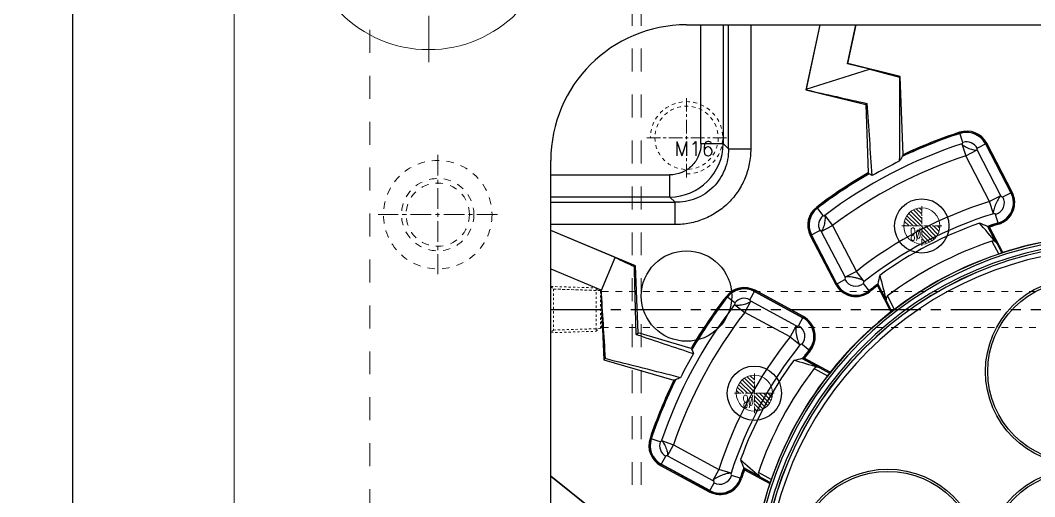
# Model space of a CAD drawing. Header units: millimetres. Extents: x 2667 to 4588, y -8940 to -2822.
# Drawn here: x 3062.3 to 3286.5, y -4478.2 to -4372.8 of the extents above; entities that cross this region are included whole.
import ezdxf

# ---------------------------------------------------------------- set-up
doc = ezdxf.new("R2010")
doc.units = ezdxf.units.MM
doc.header["$LTSCALE"] = 16.335
doc.header["$PDMODE"] = 3
doc.header["$PDSIZE"] = 8
doc.linetypes.add('CENTER', pattern=[0.6, 0.375, -0.075, 0.075, -0.075])
doc.linetypes.add('HIDDEN', pattern=[0.2, 0.1, -0.1])
doc.layers.get('0').update_dxf_attribs({"linetype": 'CONTINUOUS'})
doc.layers.get('Defpoints').update_dxf_attribs({"linetype": 'CONTINUOUS'})
for name, color, linetype, lineweight in [('cool', 153, 'HIDDEN', 9), ('epin', 13, 'CONTINUOUS', 9), ('moldbase', 7, 'CONTINUOUS', 20), ('screw', 33, 'CONTINUOUS', 13)]:
    doc.layers.add(name, color=color, linetype=linetype, lineweight=lineweight)
doc.styles.get("Standard").update_dxf_attribs({"font": 'txt', "width": 0.85})
doc.styles.add('TXT', font='txt.shx', dxfattribs={"bigfont": 'gbcbig.shx'})
doc.styles.add('TXT05', font='txt.shx', dxfattribs={"width": 0.5, "bigfont": 'gbcbig.shx'})
doc.dimstyles.new('mold', dxfattribs={"dimtxt": 10, "dimasz": 5, "dimexe": 0, "dimexo": 0, "dimgap": 0, "dimtad": 1, "dimzin": 1, "dimdsep": 46, "dimtxsty": 'Standard', "dimcen": 0, "dimclrd": 4, "dimclre": 4, "dimclrt": 6, "dimazin": 0, "dimtfac": 1, "dimtofl": 0, "dimtmove": 0, "dimatfit": 3, "dimfxl": 0, "dimarcsym": 0})

# ---------------------------------------------------------------- blocks, each defined once
blk = doc.blocks.new('01')
at = {"layer": 'moldbase', "color": 8, "linetype": 'HIDDEN', "ltscale": 3.109887}
for p, q in [((2825.47, 3029.51), (2825.47, 2537.51)), ((2827.47, 3029.51), (2827.47, 2537.51)), ((2767.47, 3023.51), (2767.47, 2543.51))]:
    blk.add_line(p, q, dxfattribs=at)
at = {"layer": 'moldbase', "color": 1, "linetype": 'CENTER', "ltscale": 1.710438}
blk.add_line((2780.47, 3005.76), (2780.47, 2945.26), dxfattribs=at)
at = {"layer": 'moldbase'}
blk.add_line((2737.47, 2993.51), (2737.47, 2573.51), dxfattribs=at)
at = {"layer": 'moldbase', "color": 1, "linetype": 'CENTER', "ltscale": 0.746373}
for p, q in [((2782.47, 2924.71), (2782.47, 2898.31)), ((2795.67, 2911.51), (2769.27, 2911.51))]:
    blk.add_line(p, q, dxfattribs=at)
at = {"layer": 'moldbase'}
blk.add_circle((2780.47, 2975.51), 27.5, dxfattribs=at)
at = {"layer": 'moldbase', "color": 8, "linetype": 'HIDDEN', "ltscale": 0.995164}
for radius in [12, 8, 7]:
    blk.add_circle((2782.47, 2911.51), radius, dxfattribs=at)
blk = doc.blocks.new('*D358')
at = {"color": 4, "linetype": 'Continuous', "lineweight": -2}
for p, q in [((3149.56, -4293.83), (3073.85, -4293.83)), ((3073.85, -4298.83), (3073.85, -4788.83)), ((3149.56, -4793.83), (3073.85, -4793.83))]:
    blk.add_line(p, q, dxfattribs=at)
at = {"color": 4}
for points in [[(3073.02, -4298.83), (3074.69, -4298.83), (3073.85, -4293.83)], [(3073.02, -4788.83), (3074.69, -4788.83), (3073.85, -4793.83)]]:
    blk.add_solid(points, dxfattribs=at)
at = {"layer": 'Defpoints', "color": 0}
for p in [(3149.56, -4293.83), (3073.85, -4793.83), (3149.56, -4793.83)]:
    blk.add_point(p, dxfattribs=at)
at = {"color": 6, "insert": (3068.85, -4535.61), "char_height": 10, "attachment_point": 5, "rotation": 90}
blk.add_mtext('500.00', dxfattribs=at)
blk = doc.blocks.new('screw_m16_g')
at = {"layer": 'screw', "color": 1, "linetype": 'CENTER', "ltscale": 0.497582}
for p, q in [((0, -8.8), (0, 8.8)), ((-8.8, 0), (8.8, 0))]:
    blk.add_line(p, q, dxfattribs=at)
at = {"layer": 'screw', "color": 33, "linetype": 'HIDDEN', "ltscale": 0.497582}
blk.add_circle((0, 0), 7, dxfattribs=at)
at = {"layer": 'screw', "color": 92, "linetype": 'HIDDEN', "ltscale": 0.497582}
blk.add_arc((0, 0), 8, 270, 180, dxfattribs=at)
at = {"layer": 'screw', "color": 6, "style": 'TXT'}
blk.add_text('M16', height=3.2, dxfattribs=at).set_placement((-2.72, -4))
blk = doc.blocks.new('cool_jt_f11')
at = {"layer": 'cool', "ltscale": 0.3}
for p, q in [((0, 5.11), (0.58, 4.53)), ((0, 5.11), (10, 4.8)), ((0.58, 4.53), (0.58, -4.53)), ((11, 4.21), (0.58, 4.53)), ((0.58, 4.53), (11, 4.21)), ((10, 4.8), (10.58, 4.22)), ((10, 4.8), (10, -4.8)), ((11.21, 4), (11, 4.21)), ((11, -4.21), (11, 4.21)), ((11.21, -4), (11.21, 4)), ((0.58, -4.53), (11, -4.21)), ((10, -4.8), (10.58, -4.22)), ((11, -4.21), (11.21, -4)), ((0.58, -4.53), (0, -5.11)), ((0, -5.11), (10, -4.8))]:
    blk.add_line(p, q, dxfattribs=at)
blk = doc.blocks.new('02')
at = {"color": 1, "linetype": 'CENTER', "ltscale": 1.803734}
blk.add_line((2807.47, 2890.51), (3167.47, 2890.51), dxfattribs=at)
at = {"layer": 'cool', "ltscale": 0.932966}
for p, q in [((2818.68, 2894.51), (3156.26, 2894.51)), ((2818.68, 2886.51), (3156.26, 2886.51))]:
    blk.add_line(p, q, dxfattribs=at)
blk.add_blockref('cool_jt_f11', (2807.47, 2890.51), dxfattribs=at)
blk = doc.blocks.new('epin_ejp_8')
at = {"layer": 'epin'}
h = blk.add_hatch(dxfattribs=at)
h.set_pattern_fill('_ANSI31', color=123, scale=0.2, angle=90, style=0)
h.set_pattern_definition([(135, (790.4722, -3.5744), (-0.4490128, -0.4490128), [])])
h.paths.add_polyline_path([(0, 4, 0.414214), (-4, 0), (0, 0)])
h.paths.add_polyline_path([(4, 0), (0, 0), (0, -4, 0.414214)])
at = {"layer": 'epin', "color": 1, "linetype": 'CENTER', "ltscale": 0.248791}
for p, q in [((0, -4.4), (0, 4.4)), ((-4.4, 0), (4.4, 0))]:
    blk.add_line(p, q, dxfattribs=at)
at = {"layer": 'epin'}
blk.add_circle((0, 0), 4, dxfattribs=at)
at = {"layer": 'epin', "color": 6, "style": 'TXT05', "width": 0.5}
blk.add_text('%%c8', height=2.8, dxfattribs=at).set_placement((0.16, 0.4))
blk = doc.blocks.new('03')
at = {"layer": 'epin', "rotation": 180}
for p in [(-98, 1299.06), (-135, 1262.06)]:
    blk.add_blockref('epin_ejp_8', p, dxfattribs=at)

msp = doc.modelspace()

# ---------------------------------------------------------------- linework, layer by layer
at = {"color": 7, "linetype": 'Continuous'}
for p, q in [((3209.564, -4373.833), (3509.564, -4373.833)), ((3212.75, -4400.125), (3212.75, -4373.833)), ((3217.674, -4373.833), (3217.674, -4400.125)), ((3218.836, -4401.287), (3218.836, -4373.833)), ((3223.76, -4373.833), (3223.76, -4401.287)), ((3238.993, -4373.833), (3235.913, -4388.244)), ((3239.031, -4373.833), (3235.98, -4388.103)), ((3245.147, -4382.445), (3246.988, -4373.833)), ((3245.19, -4382.418), (3247.025, -4373.833)), ((3235.98, -4388.103), (3250.04, -4383.635)), ((3245.147, -4382.445), (3245.19, -4382.418)), ((3250.04, -4383.635), (3245.147, -4382.445)), ((3256.818, -4385.246), (3245.19, -4382.418)), ((3256.818, -4385.246), (3256.64, -4385.391)), ((3257.425, -4402.574), (3256.818, -4385.246)), ((3235.96, -4388.215), (3235.913, -4388.244)), ((3235.913, -4388.244), (3249.177, -4391.471)), ((3235.98, -4388.103), (3235.96, -4388.215)), ((3249.475, -4391.228), (3249.177, -4391.471)), ((3249.177, -4391.471), (3249.707, -4406.606)), ((3270.663, -4399.863), (3269.926, -4397.606)), ((3212.75, -4400.125), (3217.674, -4400.125)), ((3218.836, -4401.287), (3217.674, -4400.125)), ((3218.836, -4401.287), (3223.76, -4401.287)), ((3270.409, -4400.14), (3271.292, -4402.817)), ((3271.292, -4402.817), (3273.793, -4401.515)), ((3279.063, -4411.639), (3273.793, -4401.515)), ((3273.808, -4401.147), (3275.913, -4400.051)), ((3275.655, -4400.185), (3281.283, -4410.994)), ((3275.712, -4400.156), (3281.339, -4410.965)), ((3281.541, -4410.86), (3275.913, -4400.051)), ((3179.564, -4633.833), (3179.564, -4403.833)), ((3257.425, -4402.574), (3257.259, -4402.905)), ((3276.563, -4412.941), (3271.292, -4402.817)), ((3179.564, -4407.019), (3205.857, -4407.019)), ((3205.857, -4411.943), (3205.857, -4407.019)), ((3249.891, -4406.763), (3249.707, -4406.606)), ((3205.857, -4411.943), (3179.564, -4411.943)), ((3205.857, -4411.943), (3207.018, -4413.104)), ((3279.063, -4411.639), (3276.563, -4412.941)), ((3277.392, -4415.635), (3276.563, -4412.941)), ((3279.51, -4411.917), (3281.541, -4410.86)), ((3179.564, -4413.104), (3207.018, -4413.104)), ((3207.018, -4418.028), (3207.018, -4413.104)), ((3239.77, -4416.038), (3238.335, -4414.146)), ((3240.141, -4415.986), (3241.838, -4418.238)), ((3278.553, -4417.955), (3277.89, -4415.763)), ((3207.018, -4418.028), (3179.564, -4418.028)), ((3198.25, -4427.163), (3179.564, -4419.32)), ((3193.757, -4425.317), (3179.564, -4419.36)), ((3236.922, -4420.438), (3239.028, -4419.342)), ((3239.337, -4419.54), (3241.838, -4418.238)), ((3239.337, -4419.54), (3244.612, -4429.672)), ((3241.838, -4418.238), (3247.113, -4428.37)), ((3276.129, -4418.42), (3277.961, -4421.938)), ((3276.22, -4418.457), (3276.129, -4418.42)), ((3276.22, -4418.457), (3279.263, -4424.301)), ((3276.545, -4418.589), (3276.22, -4418.457)), ((3279.478, -4424.222), (3276.545, -4418.589)), ((3236.922, -4420.438), (3242.554, -4431.257)), ((3242.756, -4431.152), (3237.124, -4420.333)), ((3242.812, -4431.122), (3237.18, -4420.304)), ((3277.081, -4421.679), (3278.57, -4424.54)), ((3190.761, -4432.499), (3193.757, -4425.317)), ((3179.564, -4427.799), (3190.646, -4432.453)), ((3179.564, -4427.839), (3190.614, -4432.477)), ((3198.25, -4427.163), (3198.044, -4427.307)), ((3198.88, -4441.975), (3198.25, -4427.163)), ((3247.113, -4428.37), (3244.612, -4429.672)), ((3248.856, -4430.586), (3247.113, -4428.37)), ((3242.554, -4431.257), (3244.584, -4430.2)), ((3190.645, -4432.455), (3190.614, -4432.477)), ((3190.614, -4432.477), (3191.271, -4447.928)), ((3190.646, -4432.453), (3190.761, -4432.499)), ((3223.572, -4434.657), (3224.704, -4432.571)), ((3224.565, -4432.827), (3235.271, -4438.639)), ((3224.595, -4432.771), (3235.301, -4438.583)), ((3235.41, -4438.383), (3224.704, -4432.571)), ((3250.101, -4432.862), (3248.677, -4431.071)), ((3251.823, -4431.243), (3251.745, -4431.587)), ((3251.745, -4431.587), (3254.75, -4437.359)), ((3251.823, -4431.243), (3251.845, -4431.148)), ((3254.937, -4437.224), (3251.823, -4431.243)), ((3253.678, -4434.669), (3251.845, -4431.148)), ((3220.243, -4435.355), (3218.367, -4433.901)), ((3222.42, -4437.449), (3223.765, -4434.971)), ((3233.792, -4440.415), (3223.765, -4434.971)), ((3255.524, -4436.783), (3253.969, -4433.796)), ((3220.187, -4435.728), (3222.42, -4437.449)), ((3232.447, -4442.892), (3222.42, -4437.449)), ((3234.317, -4440.396), (3235.41, -4438.383)), ((3198.426, -4442.33), (3198.88, -4441.975)), ((3210.579, -4445.409), (3198.88, -4441.975)), ((3233.792, -4440.415), (3232.447, -4442.892)), ((3232.447, -4442.892), (3234.646, -4444.657)), ((3210.579, -4445.409), (3210.711, -4445.633)), ((3235.128, -4444.484), (3236.907, -4445.927)), ((3191.578, -4447.688), (3191.271, -4447.928)), ((3191.271, -4447.928), (3206.78, -4452.48)), ((3235.252, -4447.659), (3235.156, -4447.68)), ((3235.156, -4447.68), (3238.641, -4449.572)), ((3235.595, -4447.587), (3235.252, -4447.659)), ((3235.252, -4447.659), (3241.171, -4450.873)), ((3241.307, -4450.688), (3235.595, -4447.587)), ((3237.768, -4449.85), (3240.725, -4451.456)), ((3207.082, -4452.383), (3206.78, -4452.48)), ((3203.74, -4466.075), (3201.491, -4465.314)), ((3204.018, -4465.825), (3206.685, -4466.737)), ((3205.34, -4469.215), (3206.685, -4466.737)), ((3206.685, -4466.737), (3216.729, -4472.19)), ((3203.841, -4471.311), (3204.974, -4469.223)), ((3203.841, -4471.311), (3214.565, -4477.132)), ((3214.673, -4476.932), (3203.95, -4471.111)), ((3214.704, -4476.877), (3203.98, -4471.055)), ((3205.34, -4469.215), (3215.384, -4474.667)), ((3216.729, -4472.19), (3215.384, -4474.667)), ((3219.415, -4473.045), (3216.729, -4472.19)), ((3221.722, -4474.232), (3219.539, -4473.548)), ((3225.691, -4473.739), (3222.2, -4471.844)), ((3222.236, -4471.935), (3222.2, -4471.844)), ((3228.04, -4475.086), (3222.236, -4471.935)), ((3222.236, -4471.935), (3222.364, -4472.264)), ((3222.364, -4472.264), (3227.959, -4475.301)), ((3228.285, -4474.394), (3225.442, -4472.851)), ((3195.179, -4486.161), (3179.564, -4473.717)), ((3192.943, -4484.425), (3179.564, -4473.763)), ((3214.565, -4477.132), (3215.656, -4475.122))]:
    msp.add_line(p, q, dxfattribs=at)
for centre, radius in [((3261.564, -4418.333), 6), ((3209.564, -4433.833), 10), ((3224.564, -4455.333), 6)]:
    msp.add_circle(centre, radius)
for centre, radius in [((3296.249, -4450.518), 20.596), ((3296.249, -4450.518), 20.094), ((3254.039, -4492.728), 20.596), ((3254.039, -4492.728), 20.094), ((3296.249, -4492.728), 20.596), ((3296.249, -4492.728), 20.094)]:
    msp.add_circle(centre, radius, dxfattribs=at)
for centre, radius, start, end in [((3209.564, -4403.833), 30, 90, 180), ((4561.587, 1526.17), 6061.125, 257.3667347, 257.4976328), ((3303.284, -4499.763), 107.174, 108.08378, 115.4546), ((3303.284, -4499.763), 107.237, 108.08378, 115.41618), ((3303.284, -4499.763), 107.465, 108.08378, 115.26053), ((3271.478, -4402.359), 5, 27.50234, 108.08378), ((3271.478, -4402.359), 4.772, 27.50234, 108.08378), ((3271.478, -4402.359), 4.709, 27.50234, 108.08378), ((3205.721, -4399.989), 11.954, 270.65224, 359.34776), ((3303.284, -4499.763), 104.908, 108.26281, 127.0059), ((3271.478, -4402.359), 2.626, 27.50234, 108.08378), ((3303.284, -4499.763), 102.089, 108.26281, 127.0059), ((3301.725, -4496.267), 102.693, 116.06589, 119.84538), ((3475.358, -4535.461), 255.209, 148.73082, 149), ((3303.284, -4499.763), 107.465, 119.90431, 127.1841), ((3303.284, -4499.763), 107.237, 119.8613, 127.1841), ((3303.284, -4499.763), 107.174, 119.85465, 127.1841), ((3303.284, -4499.763), 90.841, 107.10684, 128.19563), ((3277.106, -4413.169), 2.71, 286.82064, 27.50234), ((3277.106, -4413.169), 4.709, 286.82064, 27.50234), ((3277.106, -4413.169), 4.772, 286.82064, 27.50234), ((3277.106, -4413.169), 5, 286.82064, 27.50234), ((3241.357, -4418.129), 5, 127.1841, 207.50234), ((3241.357, -4418.129), 4.772, 127.1841, 207.50234), ((3241.357, -4418.129), 4.709, 127.1841, 207.50234), ((3241.357, -4418.129), 2.625, 127.1841, 207.50234), ((3303.284, -4499.763), 88.022, 107.10684, 128.19563), ((3303.284, -4499.763), 87.019, 109.43403, 125.87945), ((1257.247, -6149.554), 2658.561, 40.528887, 40.64913), ((3190.666, -4629.762), 227.968, 67.9824, 68.46907), ((3303.284, -4499.763), 85.756, 106.82064, 108.46068), ((3303.284, -4499.763), 85.692, 106.82064, 108.4109), ((3303.284, -4499.763), 85.465, 106.82064, 108.23191), ((3304.289, -4500.768), 80.409, 90, 180), ((3304.289, -4500.768), 79.906, 90, 180), ((3304.289, -4500.768), 78.884, 90, 180), ((3303.284, -4499.763), 82.363, 108.55105, 126.78066), ((3304.289, -4500.768), 80.466, 91.22837, 107.95914), ((3304.289, -4500.768), 78.381, 90, 180), ((3304.289, -4500.768), 78.355, 90, 180), ((3304.289, -4500.768), 77.35, 90, 180), ((3304.289, -4500.768), 80.45, 108.64447, 127.31203), ((-3831.954, -4613.711), 7032.469, 1.3964353, 1.5188746), ((3246.989, -4428.948), 2.711, 207.50234, 308.48085), ((3473.612, -4481.616), 227.437, 166.69, 167.17936), ((5766.405, -3784.612), 2595.451, 194.38132, 194.50474), ((9001.732, -4084.176), 5821.514, 183.4298427, 183.5800434), ((3222.318, -4436.965), 5, 61.50234, 142.20256), ((3222.318, -4436.965), 4.772, 61.50234, 142.20256), ((3222.318, -4436.965), 4.709, 61.50234, 142.20256), ((3246.989, -4428.948), 5, 207.50234, 308.48335), ((3246.989, -4428.948), 4.772, 207.50234, 308.48335), ((3246.989, -4428.948), 4.709, 207.50234, 308.48335), ((3303.284, -4499.763), 85.756, 126.85816, 128.48335), ((3303.284, -4499.763), 85.692, 126.90822, 128.48335), ((3303.284, -4499.763), 85.465, 127.08821, 128.48335), ((3303.284, -4499.763), 107.465, 142.20256, 149.61659), ((3303.284, -4499.763), 107.237, 142.20256, 149.68404), ((3303.284, -4499.763), 107.174, 142.20256, 149.69801), ((3222.318, -4436.965), 2.627, 61.50234, 142.20204), ((3303.284, -4499.763), 104.908, 142.38197, 161.1252), ((3303.284, -4499.763), 102.089, 142.38197, 161.1252), ((3304.289, -4500.768), 80.466, 127.99912, 141.5101), ((3233.024, -4442.777), 4.709, 320.9557, 61.50234), ((3233.024, -4442.777), 4.772, 320.9557, 61.50234), ((3233.024, -4442.777), 5, 320.9557, 61.50234), ((3233.024, -4442.777), 2.709, 320.9557, 61.50234), ((4606.279, -243.072), 4428.975, 251.465645, 251.638481), ((3303.284, -4499.763), 90.841, 141.24122, 162.3302), ((3299.791, -4497.666), 102.363, 150.04708, 153.44094), ((3532.408, -4317.879), 346.117, 201.67029, 201.82538), ((3303.284, -4499.763), 88.022, 141.24122, 162.3302), ((3303.284, -4499.763), 85.756, 140.9557, 142.60245), ((3303.284, -4499.763), 85.692, 140.9557, 142.5528), ((3303.284, -4499.763), 85.465, 140.9557, 142.37426), ((2339.529, -7852.742), 3510.04, 75.670949, 75.951316), ((3303.284, -4499.763), 87.019, 143.57339, 160.01897), ((3282.811, -4670.858), 228.209, 102.05328, 102.53875), ((2522.226, -7040.228), 2687.889, 74.541841, 74.660663), ((3303.284, -4499.763), 82.363, 142.69862, 160.92843), ((3303.284, -4499.763), 107.465, 153.89699, 161.30301), ((3303.284, -4499.763), 107.237, 153.77977, 161.30301), ((3303.284, -4499.763), 107.174, 153.75178, 161.30301), ((3319.127, -4707.458), 278.584, 113.45777, 113.69752), ((3304.289, -4500.768), 80.45, 142.19623, 160.86315), ((3206.227, -4466.916), 5, 161.30301, 241.50234), ((3206.227, -4466.916), 4.772, 161.30301, 241.50234), ((3206.227, -4466.916), 4.709, 161.30301, 241.50234), ((3206.227, -4466.916), 2.625, 161.30301, 241.50234), ((3433.95, -4389.497), 227.198, 200.75976, 201.25033), ((4926.537, -2550.071), 2567.757, 228.39306, 228.517929), ((3216.95, -4472.738), 2.712, 241.50234, 342.6186), ((3303.284, -4499.763), 85.756, 161.00012, 162.61861), ((3303.284, -4499.763), 85.692, 161.0503, 162.61861), ((3303.284, -4499.763), 85.465, 161.23074, 162.61861), ((3216.95, -4472.738), 5, 241.50234, 342.61861), ((3216.95, -4472.738), 4.772, 241.50234, 342.61861), ((3216.95, -4472.738), 4.709, 241.50234, 342.61861), ((3304.289, -4500.768), 80.466, 161.54938, 180)]:
    msp.add_arc(centre, radius, start, end, dxfattribs=at)
for centre, major_axis, start_param, end_param in [((3306.948, -4499.384), (71.03, 36.979), 1.4412742, 1.4441399), ((3301.632, -4502.151), (70.986, 36.957), 1.7141848, 1.7170588), ((3305.719, -4498.134), (38.197, 70.356), 1.4333924, 1.436262), ((3302.86, -4503.401), (38.195, 70.354), -4.5768931, -4.5740231)]:
    msp.add_ellipse(centre, major_axis=major_axis, ratio=0.9992992, start_param=start_param, end_param=end_param, dxfattribs=at)
for points in [[(3250.04, -4383.635), (3252.24, -4384.219), (3254.44, -4384.804), (3256.64, -4385.391)], [(3256.64, -4385.391), (3256.622, -4391.6), (3256.609, -4397.81), (3256.602, -4404.019)], [(3250.619, -4407.194), (3250.241, -4401.872), (3249.859, -4396.55), (3249.475, -4391.228)], [(3257.259, -4402.905), (3257.245, -4402.933), (3257.232, -4402.963), (3257.222, -4402.993)], [(3250.619, -4407.194), (3250.391, -4407.067), (3250.162, -4406.939), (3249.933, -4406.812)], [(3193.757, -4425.317), (3195.186, -4425.981), (3196.615, -4426.644), (3198.044, -4427.307)], [(3210.711, -4445.633), (3210.723, -4445.653), (3210.737, -4445.671), (3210.753, -4445.688)], [(3207.162, -4452.364), (3207.135, -4452.369), (3207.108, -4452.375), (3207.082, -4452.383)]]:
    msp.add_open_spline(points, degree=3, dxfattribs=at)
for points, knots in [([(3212.75, -4400.125), (3212.75, -4401.025), (3212.401, -4402.841), (3210.872, -4405.141), (3208.572, -4406.669), (3206.756, -4407.019), (3205.857, -4407.019)], [0, 0, 0, 0, 0.2504357, 0.4999982, 0.7495638, 1, 1, 1, 1]), ([(3223.76, -4401.287), (3223.76, -4402.382), (3223.549, -4404.579), (3222.606, -4407.748), (3221.058, -4410.672), (3218.964, -4413.232), (3216.404, -4415.327), (3213.479, -4416.874), (3210.31, -4417.818), (3208.113, -4418.028), (3207.018, -4418.028)], [0, 0, 0, 0, 0.1249889, 0.2500107, 0.3749993, 0.4999941, 0.6249898, 0.7499795, 0.875007, 1, 1, 1, 1]), ([(3218.836, -4401.287), (3218.854, -4402.836), (3218.294, -4405.972), (3215.684, -4409.953), (3211.703, -4412.563), (3208.568, -4413.123), (3207.018, -4413.104)], [0, 0, 0, 0, 0.250669, 0.4999983, 0.749328, 1, 1, 1, 1]), ([(3270.409, -4400.14), (3270.488, -4400.113), (3270.606, -4400.05), (3270.678, -4399.909), (3270.663, -4399.863)], [0, 0, 0, 0, 0.6326191, 1, 1, 1, 1]), ([(3270.409, -4400.14), (3270.447, -4400.227), (3270.611, -4400.413), (3270.952, -4400.665), (3271.418, -4400.931), (3271.959, -4401.177), (3272.519, -4401.378), (3273.038, -4401.513), (3273.458, -4401.571), (3273.705, -4401.552), (3273.793, -4401.515)], [0, 0, 0, 0, 0.0757446, 0.1909838, 0.3372438, 0.5001206, 0.6629753, 0.8092021, 0.9244055, 1, 1, 1, 1]), ([(3273.808, -4401.147), (3273.765, -4401.169), (3273.715, -4401.315), (3273.755, -4401.442), (3273.793, -4401.515)], [0, 0, 0, 0, 0.3687094, 1, 1, 1, 1]), ([(3249.933, -4406.812), (3249.93, -4406.807), (3249.917, -4406.79), (3249.903, -4406.773), (3249.891, -4406.763)], [0, 0, 0, 0, 0.2731231, 1, 1, 1, 1]), ([(3279.063, -4411.639), (3278.979, -4411.693), (3278.8, -4411.874), (3278.544, -4412.231), (3278.27, -4412.712), (3277.998, -4413.273), (3277.75, -4413.867), (3277.562, -4414.45), (3277.426, -4414.966), (3277.351, -4415.284), (3277.327, -4415.425)], [0, 0, 0, 0, 0.0715264, 0.1778309, 0.3121334, 0.4637914, 0.6205208, 0.7687956, 0.8983409, 1, 1, 1, 1]), ([(3279.063, -4411.639), (3279.095, -4411.698), (3279.175, -4411.815), (3279.331, -4411.928), (3279.467, -4411.939), (3279.51, -4411.917)], [0, 0, 0, 0, 0.3534707, 0.7432887, 1, 1, 1, 1]), ([(3239.337, -4419.54), (3239.417, -4419.489), (3239.574, -4419.297), (3239.767, -4418.922), (3239.952, -4418.42), (3240.107, -4417.847), (3240.214, -4417.263), (3240.262, -4416.73), (3240.249, -4416.308), (3240.191, -4416.067), (3240.141, -4415.986)], [0, 0, 0, 0, 0.0755815, 0.1907742, 0.3370065, 0.4998789, 0.6627723, 0.8090401, 0.9242701, 1, 1, 1, 1]), ([(3239.77, -4416.038), (3239.799, -4416.076), (3239.955, -4416.097), (3240.074, -4416.036), (3240.141, -4415.986)], [0, 0, 0, 0, 0.3673604, 1, 1, 1, 1]), ([(3277.89, -4415.763), (3277.871, -4415.698), (3277.693, -4415.579), (3277.502, -4415.602), (3277.392, -4415.635)], [0, 0, 0, 0, 0.3700848, 1, 1, 1, 1]), ([(3239.337, -4419.54), (3239.299, -4419.467), (3239.218, -4419.362), (3239.071, -4419.32), (3239.028, -4419.342)], [0, 0, 0, 0, 0.6313141, 1, 1, 1, 1]), ([(3277.961, -4421.938), (3277.844, -4421.841), (3277.577, -4421.669), (3277.235, -4421.628), (3277.081, -4421.679)], [0, 0, 0, 0, 0.4829097, 1, 1, 1, 1]), ([(3279.263, -4424.301), (3279.224, -4424.316), (3278.993, -4424.397), (3278.762, -4424.475), (3278.57, -4424.54)], [0, 0, 0, 0, 0.1710923, 1, 1, 1, 1]), ([(3244.584, -4430.2), (3244.611, -4430.186), (3244.737, -4430.036), (3244.682, -4429.81), (3244.612, -4429.672)], [0, 0, 0, 0, 0.16345, 1, 1, 1, 1]), ([(3248.856, -4430.586), (3248.77, -4430.511), (3248.527, -4430.359), (3248.077, -4430.141), (3247.481, -4429.948), (3246.808, -4429.78), (3246.125, -4429.657), (3245.502, -4429.589), (3245.002, -4429.58), (3244.716, -4429.627), (3244.612, -4429.672)], [0, 0, 0, 0, 0.0771908, 0.192503, 0.338083, 0.4999721, 0.6616012, 0.8075678, 0.9235718, 1, 1, 1, 1]), ([(3248.856, -4430.586), (3248.766, -4430.658), (3248.637, -4430.802), (3248.634, -4431.017), (3248.677, -4431.071)], [0, 0, 0, 0, 0.6294112, 1, 1, 1, 1]), ([(3220.187, -4435.728), (3220.267, -4435.78), (3220.508, -4435.842), (3220.931, -4435.86), (3221.466, -4435.818), (3222.054, -4435.719), (3222.631, -4435.572), (3223.137, -4435.393), (3223.517, -4435.204), (3223.712, -4435.051), (3223.765, -4434.971)], [0, 0, 0, 0, 0.0756038, 0.190809, 0.3370316, 0.499879, 0.6627493, 0.8090044, 0.9242464, 1, 1, 1, 1]), ([(3220.187, -4435.728), (3220.238, -4435.661), (3220.301, -4435.542), (3220.281, -4435.385), (3220.243, -4435.355)], [0, 0, 0, 0, 0.6321156, 1, 1, 1, 1]), ([(3223.572, -4434.657), (3223.549, -4434.699), (3223.589, -4434.848), (3223.693, -4434.931), (3223.765, -4434.971)], [0, 0, 0, 0, 0.3681975, 1, 1, 1, 1]), ([(3253.969, -4433.796), (3253.838, -4433.893), (3253.677, -4434.199), (3253.665, -4434.517), (3253.678, -4434.669)], [0, 0, 0, 0, 0.5169954, 1, 1, 1, 1]), ([(3255.524, -4436.783), (3255.464, -4436.828), (3255.269, -4436.976), (3255.075, -4437.125), (3254.937, -4437.224)], [0, 0, 0, 0, 0.3073546, 1, 1, 1, 1]), ([(3233.792, -4440.415), (3233.747, -4440.518), (3233.699, -4440.803), (3233.696, -4441.301), (3233.754, -4441.923), (3233.869, -4442.606), (3234.026, -4443.279), (3234.211, -4443.875), (3234.424, -4444.326), (3234.572, -4444.571), (3234.646, -4444.657)], [0, 0, 0, 0, 0.0765431, 0.1924503, 0.3383226, 0.5000196, 0.661941, 0.8075109, 0.9227765, 1, 1, 1, 1]), ([(3233.792, -4440.415), (3233.851, -4440.446), (3233.983, -4440.497), (3234.175, -4440.504), (3234.294, -4440.438), (3234.317, -4440.396)], [0, 0, 0, 0, 0.3537301, 0.7436336, 1, 1, 1, 1]), ([(3235.128, -4444.484), (3235.076, -4444.441), (3234.862, -4444.443), (3234.718, -4444.568), (3234.646, -4444.657)], [0, 0, 0, 0, 0.3705693, 1, 1, 1, 1]), ([(3238.641, -4449.572), (3238.49, -4449.556), (3238.172, -4449.563), (3237.866, -4449.721), (3237.768, -4449.85)], [0, 0, 0, 0, 0.4828669, 1, 1, 1, 1]), ([(3241.171, -4450.873), (3241.146, -4450.907), (3240.999, -4451.102), (3240.849, -4451.295), (3240.725, -4451.456)], [0, 0, 0, 0, 0.1711764, 1, 1, 1, 1]), ([(3203.74, -4466.075), (3203.786, -4466.09), (3203.927, -4466.02), (3203.99, -4465.904), (3204.018, -4465.825)], [0, 0, 0, 0, 0.3673512, 1, 1, 1, 1]), ([(3204.018, -4465.825), (3204.105, -4465.863), (3204.288, -4466.031), (3204.535, -4466.372), (3204.792, -4466.841), (3205.03, -4467.383), (3205.224, -4467.943), (3205.349, -4468.463), (3205.402, -4468.88), (3205.382, -4469.129), (3205.34, -4469.215)], [0, 0, 0, 0, 0.0757876, 0.1909967, 0.3372217, 0.5000082, 0.6628257, 0.8089185, 0.9244, 1, 1, 1, 1]), ([(3205.34, -4469.215), (3205.268, -4469.176), (3205.143, -4469.134), (3204.997, -4469.181), (3204.974, -4469.223)], [0, 0, 0, 0, 0.6313235, 1, 1, 1, 1]), ([(3219.415, -4473.045), (3219.302, -4473.031), (3219.015, -4473.041), (3218.52, -4473.114), (3217.917, -4473.287), (3217.266, -4473.526), (3216.63, -4473.806), (3216.076, -4474.1), (3215.659, -4474.376), (3215.446, -4474.572), (3215.384, -4474.667)], [0, 0, 0, 0, 0.0771774, 0.1925153, 0.3380973, 0.4999746, 0.6616494, 0.8075096, 0.9234348, 1, 1, 1, 1]), ([(3219.415, -4473.045), (3219.38, -4473.156), (3219.355, -4473.348), (3219.474, -4473.528), (3219.539, -4473.548)], [0, 0, 0, 0, 0.6294053, 1, 1, 1, 1]), ([(3225.442, -4472.851), (3225.389, -4473.005), (3225.427, -4473.349), (3225.595, -4473.62), (3225.691, -4473.739)], [0, 0, 0, 0, 0.5169525, 1, 1, 1, 1]), ([(3215.656, -4475.122), (3215.671, -4475.095), (3215.691, -4474.9), (3215.519, -4474.743), (3215.384, -4474.667)], [0, 0, 0, 0, 0.1634596, 1, 1, 1, 1]), ([(3228.285, -4474.394), (3228.261, -4474.466), (3228.18, -4474.697), (3228.1, -4474.928), (3228.04, -4475.086)], [0, 0, 0, 0, 0.3074688, 1, 1, 1, 1])]:
    msp.add_open_spline(points, degree=3, knots=knots, dxfattribs=at)

# ---------------------------------------------------------------- block references
for name, p in [('01', (372.099, -7327.34)), ('03', (3359.564, -5717.397)), ('02', (372.099, -7327.34))]:
    msp.add_blockref(name, p)
at = {"layer": 'screw'}
msp.add_blockref('screw_m16_g', (3209.564, -4398.833), dxfattribs=at)

# ---------------------------------------------------------------- dimensions: what is measured, and where the dimension line sits
dim = msp.add_linear_dim(base=(3073.852, -4793.833), p1=(3149.564, -4293.833), p2=(3149.564, -4793.833), angle=90, dimstyle='mold')
dim.commit()
dim.dimension.update_dxf_attribs({"geometry": '*D358', "text_midpoint": (3073.852, -4535.611), "dimtype": 160})

doc.saveas('drawing.dxf')
